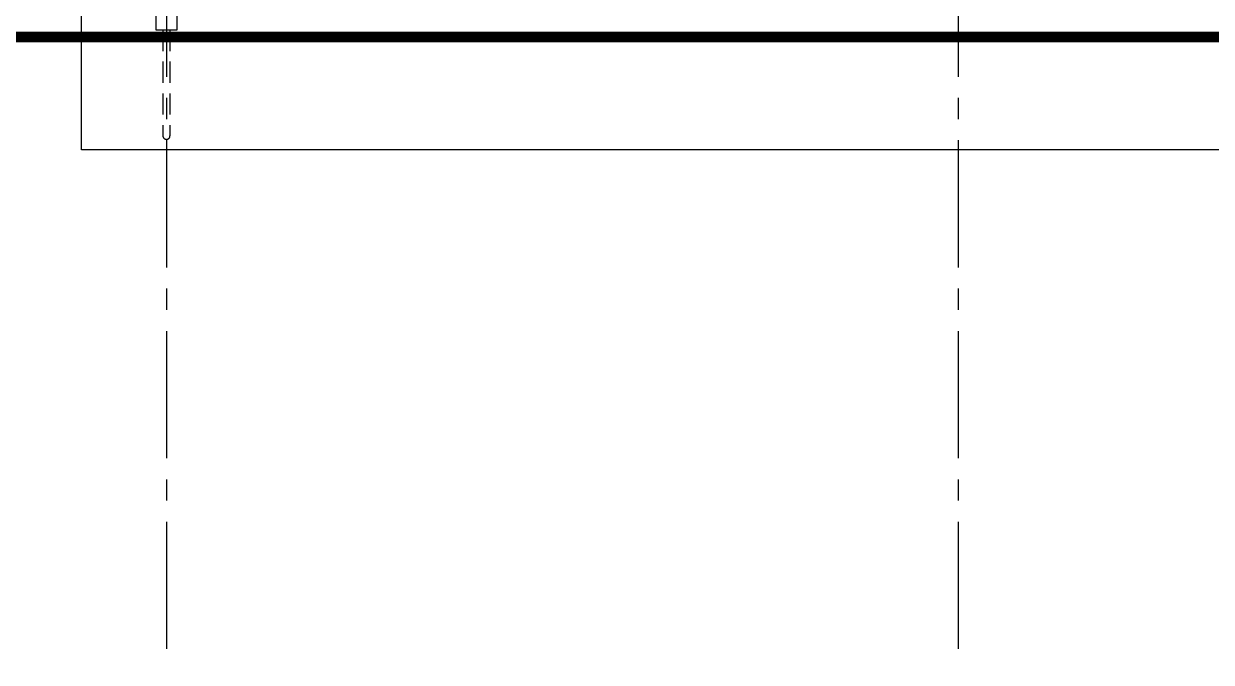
# Model space of a CAD drawing. Header units: inches. Extents: x 30000 to 34048, y 0 to 3165.
# Drawn here: x 32199.6 to 32535.6, y 632.2 to 813 of the extents above; entities that cross this region are included whole.
import ezdxf

# ---------------------------------------------------------------- set-up
doc = ezdxf.new("R2010")
doc.units = ezdxf.units.IN
doc.header["$LTSCALE"] = 48
doc.header["$MEASUREMENT"] = 0
for name, pattern in [('CENTER2', [1.125, 0.75, -0.125, 0.125, -0.125]), ('HIDDEN', [0.375, 0.25, -0.125]), ('HIDDEN2', [0.1875, 0.125, -0.0625]), ('PHANTOM2', [1.25, 0.625, -0.125, 0.125, -0.125, 0.125, -0.125])]:
    doc.linetypes.add(name, pattern=pattern)
for name, color, linetype in [('_0_Objects', 8, 'Continuous'), ('A-Flor-Ovhd', 8, 'HIDDEN2'), ('A-Grid(3-32)', 8, 'CENTER2'), ('A-Roof-Below', 8, 'Continuous'), ('A-Site-Property', 8, 'PHANTOM2')]:
    doc.layers.add(name, color=color, linetype=linetype)

# ---------------------------------------------------------------- blocks, each defined once
blk = doc.blocks.new('5th FLOOR CORE & SHELL')
at = {"layer": 'A-Roof-Below'}
blk.add_lwpolyline([(10696.5, -15224.75), (10696.5, -15264.75), (10200.5, -15264.75), (10200.5, -15224.75)], dxfattribs=at)
blk = doc.blocks.new('5TH FLOOR - STRUCTURAL GRID')
at = {"layer": 'A-Grid(3-32)'}
for p, q in [((10224.5, -13426.01), (10224.5, -15409.77)), ((10448.5, -13426.01), (10448.5, -15409.77))]:
    blk.add_line(p, q, dxfattribs=at)
blk = doc.blocks.new('BANNER PLAN')
for p, q in [((-1, -6), (-1, -36)), ((1, -6), (1, -36))]:
    blk.add_line(p, q)
blk.add_lwpolyline([(-3, -6), (3, -6), (3, 0), (-3, 0)], close=True)
blk.add_arc((0, -36), 1, 180, 0)

msp = doc.modelspace()

# ---------------------------------------------------------------- linework, layer by layer
at = {"layer": 'A-Site-Property', "const_width": 3}
msp.add_lwpolyline([(30860, 809.26, 0.000391), (30716, 809.14, 0.00127), (30248, 807.22), (30248, 1672.12), (30248, 2571.99), (33651.75, 1937.56, 0.002707), (33800, 1910.76), (33800, 809.26), (30860, 809.26)], format="xyb", dxfattribs=at)

# ---------------------------------------------------------------- block references
at = {"layer": '_0_Objects', "linetype": 'HIDDEN'}
msp.add_blockref('5TH FLOOR - STRUCTURAL GRID', (22015.5, 16042.01), dxfattribs=at)
at = {"layer": '_0_Objects'}
msp.add_blockref('5th FLOOR CORE & SHELL', (22015.5, 16042.01), dxfattribs=at)
at = {"layer": 'A-Flor-Ovhd'}
msp.add_blockref('BANNER PLAN', (32240, 817.26), dxfattribs=at)

doc.saveas('drawing.dxf')
